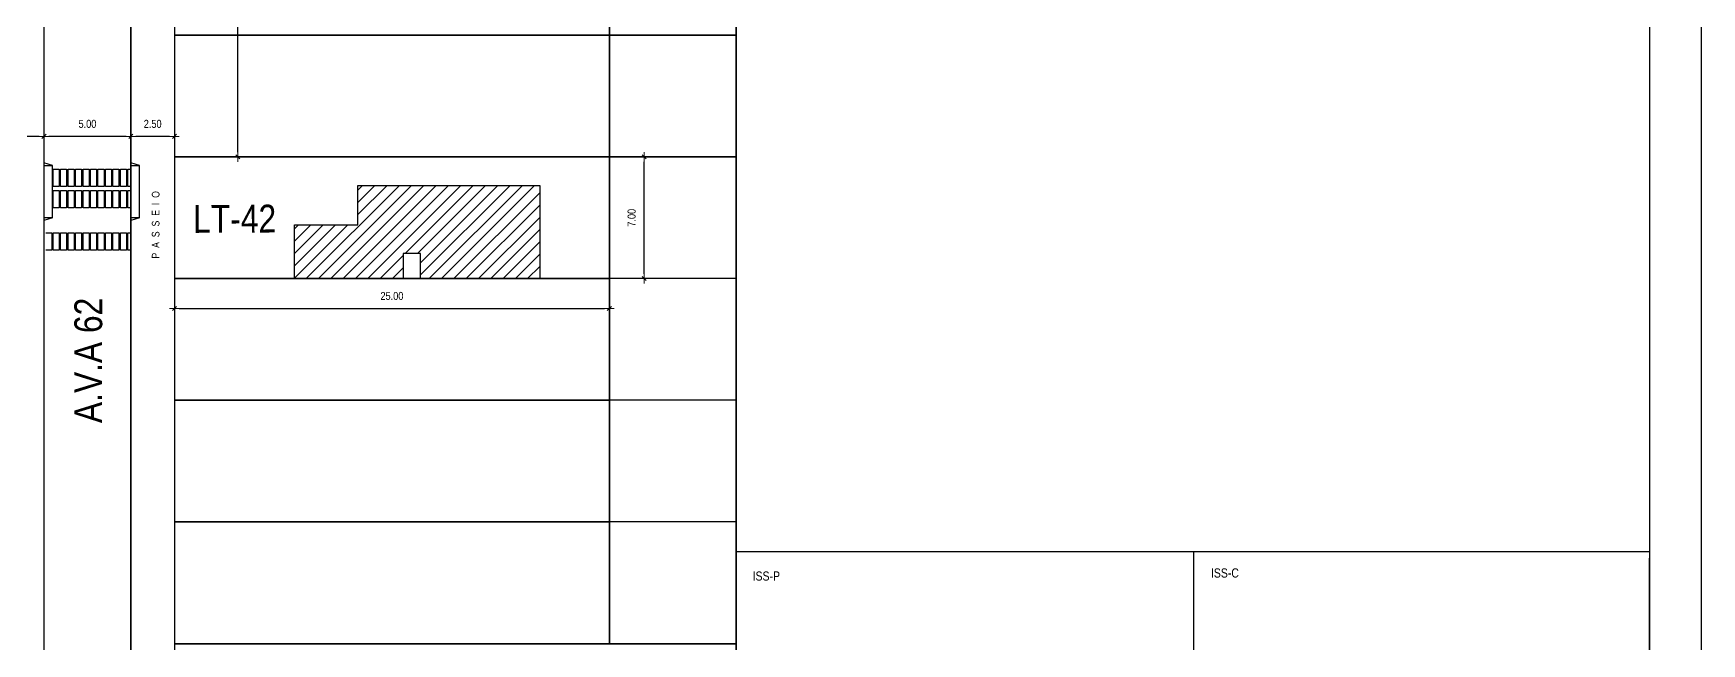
# Model space of a CAD drawing. Extents: x -415 to -176, y -135 to 749.
# Drawn here: x -369.77 to -345.8, y 724.38 to 733.16 of the extents above; entities that cross this region are included whole.
import ezdxf
from ezdxf.enums import TextEntityAlignment as Align

# ---------------------------------------------------------------- set-up
doc = ezdxf.new("R2010")
doc.units = 0
doc.header["$MEASUREMENT"] = 0
doc.header["$PDSIZE"] = -5
doc.linetypes.add('CONTINUO', pattern=[0])
doc.layers.get('0').update_dxf_attribs({"linetype": 'CONTINUOUS'})
doc.layers.get('Defpoints').update_dxf_attribs({"linetype": 'CONTINUOUS'})
for name, color, linetype in [('AR-ALV', 5, 'CONTINUOUS'), ('Bra-Rua Calçadas', 1, 'CONTINUOUS'), ('COTA', 7, 'CONTINUOUS'), ('Lotes', 2, 'CONTINUOUS')]:
    doc.layers.add(name, color=color, linetype=linetype)
doc.layers.add('E-Pen-C', color=4, linetype='CONTINUOUS', lineweight=15)
doc.layers.add('E-Pen-G', color=3, linetype='CONTINUOUS', lineweight=30)
doc.styles.add('F2', font='swissc.ttf')
doc.dimstyles.new('DIMENSION-1', dxfattribs={"dimtxt": 0.11, "dimasz": 0.07, "dimexe": 1, "dimexo": 0, "dimgap": 0.12, "dimtad": 1, "dimzin": 7, "dimdsep": 46, "dimtxsty": 'F2', "dimblk1": 'TRACO', "dimblk2": 'TRACO', "dimsah": 1, "dimcen": 1, "dimse1": 1, "dimse2": 1, "dimclrd": 256, "dimclre": 256, "dimclrt": 6, "dimadec": 0, "dimazin": 0, "dimtfac": 1, "dimtix": 1, "dimtmove": 2, "dimatfit": 3, "dimldrblk": 'TRACO', "dimfxl": 1, "dimtolj": 1, "dimtzin": 0, "dimarcsym": 0})

# ---------------------------------------------------------------- blocks, each defined once
blk = doc.blocks.new('TRACO')
at = {"layer": 'E-Pen-C'}
for p, q in [((-1, 0), (1, 0)), ((0, 1), (0, -1))]:
    blk.add_line(p, q, dxfattribs=at)
at = {"layer": 'E-Pen-G'}
blk.add_line((-0.42, -0.42), (0.42, 0.42), dxfattribs=at)
blk = doc.blocks.new('*D502')
at = {"color": 4, "lineweight": -2}
blk.add_line((-367.816, 731.679), (-368.301, 731.679), dxfattribs=at)
at = {"layer": 'Defpoints', "color": 0, "linetype": 'Continuous'}
for p in [(-368.371, 732.074), (-367.746, 732.074), (-368.371, 731.679)]:
    blk.add_point(p, dxfattribs=at)
at = {"color": 4, "linetype": 'Continuous', "lineweight": -2, "xscale": 0.07, "yscale": 0.07, "zscale": 0.07, "rotation": 180}
blk.add_blockref('TRACO', (-368.371, 731.679), dxfattribs=at)
at = {"color": 4, "linetype": 'Continuous', "lineweight": -2, "xscale": 0.07, "yscale": 0.07, "zscale": 0.07}
blk.add_blockref('TRACO', (-367.746, 731.679), dxfattribs=at)
at = {"color": 4, "linetype": 'Continuous', "insert": (-368.059, 731.858), "char_height": 0.115, "attachment_point": 5, "style": 'F2'}
blk.add_mtext('\\A1;2.50', dxfattribs=at)
blk = doc.blocks.new('*D503')
at = {"color": 4, "lineweight": -2}
blk.add_line((-368.441, 731.679), (-369.551, 731.679), dxfattribs=at)
at = {"layer": 'Defpoints', "color": 0, "linetype": 'Continuous'}
for p in [(-368.371, 732.074), (-369.621, 731.679), (-369.621, 731.679)]:
    blk.add_point(p, dxfattribs=at)
at = {"color": 4, "linetype": 'Continuous', "lineweight": -2, "xscale": 0.07, "yscale": 0.07, "zscale": 0.07, "rotation": 180}
blk.add_blockref('TRACO', (-369.621, 731.679), dxfattribs=at)
at = {"color": 4, "linetype": 'Continuous', "lineweight": -2, "xscale": 0.07, "yscale": 0.07, "zscale": 0.07}
blk.add_blockref('TRACO', (-368.371, 731.679), dxfattribs=at)
at = {"color": 4, "linetype": 'Continuous', "insert": (-368.996, 731.858), "char_height": 0.115, "attachment_point": 5, "style": 'F2'}
blk.add_mtext('\\A1;5.00', dxfattribs=at)
blk = doc.blocks.new('*D504')
at = {"color": 4, "lineweight": -2}
blk.add_line((-369.691, 731.679), (-371.551, 731.679), dxfattribs=at)
at = {"layer": 'Defpoints', "color": 0, "linetype": 'Continuous'}
for p in [(-371.621, 731.679), (-369.621, 731.679), (-371.621, 731.625)]:
    blk.add_point(p, dxfattribs=at)
at = {"color": 4, "linetype": 'Continuous', "lineweight": -2, "xscale": 0.07, "yscale": 0.07, "zscale": 0.07, "rotation": 180}
blk.add_blockref('TRACO', (-371.621, 731.679), dxfattribs=at)
at = {"color": 4, "linetype": 'Continuous', "lineweight": -2, "xscale": 0.07, "yscale": 0.07, "zscale": 0.07}
blk.add_blockref('TRACO', (-369.621, 731.679), dxfattribs=at)
at = {"color": 4, "linetype": 'Continuous', "insert": (-370.621, 731.858), "char_height": 0.115, "attachment_point": 5, "style": 'F2'}
blk.add_mtext('\\A1;8.00', dxfattribs=at)
blk = doc.blocks.new('*D507')
at = {"color": 4, "lineweight": -2}
blk.add_line((-367.676, 729.204), (-361.566, 729.204), dxfattribs=at)
at = {"layer": 'Defpoints', "color": 0, "linetype": 'Continuous'}
for p in [(-367.746, 729.633), (-361.496, 729.633), (-361.496, 729.204)]:
    blk.add_point(p, dxfattribs=at)
at = {"color": 4, "linetype": 'Continuous', "lineweight": -2, "xscale": 0.07, "yscale": 0.07, "zscale": 0.07, "rotation": 180}
blk.add_blockref('TRACO', (-367.746, 729.204), dxfattribs=at)
at = {"color": 4, "linetype": 'Continuous', "lineweight": -2, "xscale": 0.07, "yscale": 0.07, "zscale": 0.07}
blk.add_blockref('TRACO', (-361.496, 729.204), dxfattribs=at)
at = {"color": 4, "linetype": 'Continuous', "insert": (-364.621, 729.383), "char_height": 0.115, "attachment_point": 5, "style": 'F2'}
blk.add_mtext('\\A1;25.00', dxfattribs=at)
blk = doc.blocks.new('*D508')
at = {"color": 4, "lineweight": -2}
blk.add_line((-360.997, 729.703), (-360.997, 731.313), dxfattribs=at)
at = {"layer": 'Defpoints', "color": 0, "linetype": 'Continuous'}
for p in [(-361.496, 731.383), (-360.997, 731.383), (-361.496, 729.633)]:
    blk.add_point(p, dxfattribs=at)
at = {"color": 4, "linetype": 'Continuous', "lineweight": -2, "xscale": 0.07, "yscale": 0.07, "zscale": 0.07}
for p, rotation in [((-360.997, 731.383), 90), ((-360.997, 729.633), 270)]:
    blk.add_blockref('TRACO', p, dxfattribs=dict(at, rotation=rotation))
at = {"color": 4, "linetype": 'Continuous', "insert": (-361.176, 730.508), "char_height": 0.115, "attachment_point": 5, "rotation": 90, "style": 'F2'}
blk.add_mtext('\\A1;7.00', dxfattribs=at)
blk = doc.blocks.new('*D510')
at = {"color": 4, "lineweight": -2}
blk.add_line((-366.836, 731.453), (-366.836, 741.063), dxfattribs=at)
at = {"layer": 'Defpoints', "color": 0, "linetype": 'Continuous'}
for p in [(-367.746, 741.133), (-366.836, 741.133), (-367.746, 731.383)]:
    blk.add_point(p, dxfattribs=at)
at = {"color": 4, "linetype": 'Continuous', "lineweight": -2, "xscale": 0.07, "yscale": 0.07, "zscale": 0.07}
for p, rotation in [((-366.836, 741.133), 90), ((-366.836, 731.383), 270)]:
    blk.add_blockref('TRACO', p, dxfattribs=dict(at, rotation=rotation))
at = {"color": 4, "linetype": 'Continuous', "insert": (-367.015, 736.258), "char_height": 0.115, "attachment_point": 5, "rotation": 90, "style": 'F2'}
blk.add_mtext('\\A1;39.00', dxfattribs=at)

msp = doc.modelspace()

# ---------------------------------------------------------------- hatches: boundary and pattern name
at = {"linetype": 'Continuous'}
h = msp.add_hatch(dxfattribs=at)
h.set_pattern_fill('ANSI31', color=8, style=0)
h.paths.add_polyline_path([(-362.496, 730.971), (-362.496, 729.633), (-364.209, 729.633), (-364.209, 729.996), (-364.459, 729.996), (-364.459, 729.633), (-366.021, 729.633), (-366.021, 730.408), (-365.109, 730.408), (-365.109, 730.971)])

# ---------------------------------------------------------------- linework, layer by layer
at = {"color": 7, "linetype": 'Continuous'}
msp.add_line((-359.675, 725.707), (-359.675, 748.132), dxfattribs=at)
at = {"linetype": 'Continuous'}
msp.add_line((-359.676, 742.953), (-359.676, 725.707), dxfattribs=at)
at = {"color": 2, "linetype": 'Continuous'}
msp.add_line((-359.676, 725.707), (-346.55, 725.707), dxfattribs=at)
at = {"color": 5, "linetype": 'Continuous'}
msp.add_line((-346.55, 712.632), (-346.55, 725.615), dxfattribs=at)
at = {"color": 2}
msp.add_lwpolyline([(-414.88, 704.332), (-345.8, 704.332), (-345.8, 748.882), (-414.88, 748.882)], close=True, dxfattribs=at)
at = {"color": 5, "linetype": 'Continuous'}
msp.add_lwpolyline([(-413.005, 748.132), (-346.55, 748.132), (-346.55, 705.082), (-413.005, 705.082)], close=True, dxfattribs=at)
at = {"color": 2, "linetype": 'Continuous'}
msp.add_lwpolyline([(-359.674, 717.615), (-374.72, 717.615), (-374.72, 748.132), (-359.674, 748.132)], close=True, dxfattribs=at)
msp.add_lwpolyline([(-359.674, 717.615), (-374.72, 717.615), (-374.72, 748.132), (-359.674, 748.132)], close=True, dxfattribs=at)
at = {"color": 6, "linetype": 'Continuous'}
msp.add_lwpolyline([(-367.746, 731.383), (-367.746, 729.633), (-361.496, 729.633), (-361.496, 731.383)], close=True, dxfattribs=at)
at = {"color": 5, "linetype": 'Continuous', "flags": 128}
msp.add_lwpolyline([(-362.496, 730.971), (-362.496, 729.633), (-364.209, 729.633), (-364.209, 729.996), (-364.459, 729.996), (-364.459, 729.633), (-366.021, 729.633), (-366.021, 730.408), (-365.109, 730.408), (-365.109, 730.971), (-362.496, 730.971)], dxfattribs=at)
at = {"color": 2, "linetype": 'Continuous'}
for points in [[(-359.675, 712.632), (-359.675, 725.707), (-346.55, 725.707)], [(-353.098, 712.632), (-353.098, 725.707)]]:
    msp.add_lwpolyline(points, dxfattribs=at)
at = {"layer": 'AR-ALV', "color": 8, "linetype": 'Continuous'}
for p, q in [((-369.496, 731.258), (-369.621, 731.296)), ((-369.621, 731.258), (-369.496, 731.258)), ((-369.496, 730.508), (-369.496, 731.258)), ((-368.246, 731.258), (-368.371, 731.296)), ((-368.371, 731.258), (-368.246, 731.258)), ((-368.246, 730.508), (-368.246, 731.258))]:
    msp.add_line(p, q, dxfattribs=at)
for points in [[(-369.403, 730.956), (-369.49, 730.956), (-369.49, 731.205), (-369.403, 731.205)], [(-369.295, 730.956), (-369.382, 730.956), (-369.382, 731.205), (-369.295, 731.205)], [(-369.188, 730.956), (-369.275, 730.956), (-369.275, 731.205), (-369.188, 731.205)], [(-369.08, 730.956), (-369.167, 730.956), (-369.167, 731.205), (-369.08, 731.205)], [(-368.973, 730.956), (-369.06, 730.956), (-369.06, 731.205), (-368.973, 731.205)], [(-368.865, 730.956), (-368.952, 730.956), (-368.952, 731.205), (-368.865, 731.205)], [(-368.758, 730.956), (-368.845, 730.956), (-368.845, 731.205), (-368.758, 731.205)], [(-368.65, 730.956), (-368.737, 730.956), (-368.737, 731.205), (-368.65, 731.205)], [(-368.543, 730.956), (-368.63, 730.956), (-368.63, 731.205), (-368.543, 731.205)], [(-368.435, 730.956), (-368.522, 730.956), (-368.522, 731.205), (-368.435, 731.205)], [(-369.403, 730.652), (-369.49, 730.652), (-369.49, 730.902), (-369.403, 730.902)], [(-369.295, 730.652), (-369.382, 730.652), (-369.382, 730.902), (-369.295, 730.902)], [(-369.188, 730.652), (-369.275, 730.652), (-369.275, 730.902), (-369.188, 730.902)], [(-369.08, 730.652), (-369.167, 730.652), (-369.167, 730.902), (-369.08, 730.902)], [(-368.973, 730.652), (-369.06, 730.652), (-369.06, 730.902), (-368.973, 730.902)], [(-368.865, 730.652), (-368.952, 730.652), (-368.952, 730.902), (-368.865, 730.902)], [(-368.758, 730.652), (-368.845, 730.652), (-368.845, 730.902), (-368.758, 730.902)], [(-368.65, 730.652), (-368.737, 730.652), (-368.737, 730.902), (-368.65, 730.902)], [(-368.543, 730.652), (-368.63, 730.652), (-368.63, 730.902), (-368.543, 730.902)], [(-368.435, 730.652), (-368.522, 730.652), (-368.522, 730.902), (-368.435, 730.902)], [(-369.403, 730.042), (-369.49, 730.042), (-369.49, 730.292), (-369.403, 730.292)], [(-369.295, 730.042), (-369.382, 730.042), (-369.382, 730.292), (-369.295, 730.292)], [(-369.188, 730.042), (-369.275, 730.042), (-369.275, 730.292), (-369.188, 730.292)], [(-369.08, 730.042), (-369.167, 730.042), (-369.167, 730.292), (-369.08, 730.292)], [(-368.973, 730.042), (-369.06, 730.042), (-369.06, 730.292), (-368.973, 730.292)], [(-368.865, 730.042), (-368.952, 730.042), (-368.952, 730.292), (-368.865, 730.292)], [(-368.758, 730.042), (-368.845, 730.042), (-368.845, 730.292), (-368.758, 730.292)], [(-368.65, 730.042), (-368.737, 730.042), (-368.737, 730.292), (-368.65, 730.292)], [(-368.543, 730.042), (-368.63, 730.042), (-368.63, 730.292), (-368.543, 730.292)], [(-368.435, 730.042), (-368.522, 730.042), (-368.522, 730.292), (-368.435, 730.292)]]:
    msp.add_lwpolyline(points, close=True, dxfattribs=at)
for points in [[(-368.371, 730.956), (-368.415, 730.956), (-368.415, 731.205), (-368.371, 731.205)], [(-368.371, 730.652), (-368.415, 730.652), (-368.415, 730.902), (-368.371, 730.902)], [(-369.596, 730.292), (-369.51, 730.292), (-369.51, 730.042), (-369.596, 730.042)], [(-368.371, 730.042), (-368.415, 730.042), (-368.415, 730.292), (-368.371, 730.292)]]:
    msp.add_lwpolyline(points, dxfattribs=at)
at = {"layer": 'Bra-Rua Calçadas', "color": 4}
for p, q in [((-369.621, 740.258), (-369.621, 717.615)), ((-369.621, 740.258), (-369.621, 717.615)), ((-369.621, 740.258), (-369.621, 717.615)), ((-368.371, 740.258), (-368.371, 717.615)), ((-368.371, 740.258), (-368.371, 717.615))]:
    msp.add_line(p, q, dxfattribs=at)
at = {"layer": 'Bra-Rua Calçadas', "color": 8}
for p, q in [((-361.496, 733.133), (-361.496, 734.883)), ((-361.496, 734.883), (-361.496, 733.133)), ((-361.496, 733.133), (-361.496, 734.883)), ((-361.496, 734.883), (-361.496, 733.133)), ((-361.496, 733.133), (-361.496, 734.883)), ((-361.496, 733.133), (-367.746, 733.133)), ((-367.746, 733.133), (-361.496, 733.133)), ((-361.496, 733.133), (-367.746, 733.133)), ((-367.746, 733.133), (-361.496, 733.133)), ((-359.674, 733.133), (-367.746, 733.133)), ((-361.496, 733.133), (-367.746, 733.133)), ((-367.746, 733.133), (-361.496, 733.133)), ((-361.496, 731.383), (-361.496, 733.133)), ((-361.496, 733.133), (-359.674, 733.133)), ((-361.496, 733.133), (-361.496, 731.383)), ((-361.496, 731.383), (-361.496, 733.133)), ((-359.674, 733.133), (-361.496, 733.133)), ((-361.496, 733.133), (-359.674, 733.133)), ((-359.674, 733.133), (-361.496, 733.133)), ((-361.496, 733.133), (-361.496, 731.383)), ((-361.496, 731.383), (-361.496, 733.133)), ((-361.496, 731.383), (-367.746, 731.383)), ((-367.746, 731.383), (-361.496, 731.383)), ((-359.674, 731.383), (-367.746, 731.383)), ((-367.746, 731.383), (-361.496, 731.383)), ((-361.496, 731.383), (-367.746, 731.383)), ((-361.496, 731.383), (-367.746, 731.383)), ((-367.746, 731.383), (-361.496, 731.383)), ((-361.496, 729.633), (-361.496, 731.383)), ((-361.496, 731.383), (-359.674, 731.383)), ((-359.674, 731.383), (-361.496, 731.383)), ((-361.496, 731.383), (-361.496, 729.633)), ((-361.496, 729.633), (-361.496, 731.383)), ((-361.496, 731.383), (-359.674, 731.383)), ((-361.496, 729.633), (-361.496, 731.383)), ((-361.496, 729.633), (-367.746, 729.633)), ((-367.746, 729.633), (-361.496, 729.633)), ((-367.746, 729.633), (-361.496, 729.633)), ((-361.496, 729.633), (-367.746, 729.633)), ((-361.496, 729.633), (-367.746, 729.633)), ((-367.746, 729.633), (-361.496, 729.633)), ((-361.496, 727.883), (-361.496, 729.633)), ((-361.496, 729.633), (-361.496, 727.883)), ((-359.674, 729.633), (-361.496, 729.633)), ((-361.496, 727.883), (-361.496, 729.633)), ((-361.496, 727.883), (-361.496, 729.633)), ((-367.746, 727.883), (-361.496, 727.883))]:
    msp.add_line(p, q, dxfattribs=at)
at = {"layer": 'Bra-Rua Calçadas', "color": 4}
for points in [[(-359.674, 741.758), (-368.121, 741.758, 0.414214), (-369.621, 740.258), (-369.621, 717.615)], [(-368.371, 717.615), (-368.371, 741.737, 0.365977), (-369.621, 740.258), (-369.621, 717.615)], [(-368.371, 717.615), (-368.371, 741.737, 0.365977), (-369.621, 740.258), (-369.621, 717.615)]]:
    msp.add_lwpolyline(points, format="xyb", dxfattribs=at)
at = {"layer": 'COTA', "color": 8, "linetype": 'Continuous'}
for p, q in [((-369.496, 730.508), (-369.621, 730.471)), ((-369.496, 730.508), (-369.621, 730.508)), ((-368.246, 730.508), (-368.371, 730.471)), ((-368.246, 730.508), (-368.371, 730.508))]:
    msp.add_line(p, q, dxfattribs=at)
at = {"layer": 'Lotes', "color": 6}
for p, q in [((-367.746, 734.883), (-367.746, 733.133)), ((-367.746, 733.133), (-367.746, 731.383)), ((-367.746, 731.383), (-367.746, 729.633)), ((-367.746, 729.633), (-367.746, 727.883)), ((-367.746, 727.883), (-367.746, 726.133)), ((-367.746, 726.133), (-367.746, 724.383)), ((-367.746, 724.383), (-367.746, 722.633))]:
    msp.add_line(p, q, dxfattribs=at)
at = {"layer": 'Lotes', "color": 8}
for p, q in [((-361.496, 727.883), (-367.746, 727.883)), ((-367.746, 727.883), (-361.496, 727.883)), ((-367.746, 727.883), (-361.496, 727.883)), ((-361.496, 727.883), (-367.746, 727.883)), ((-361.496, 727.883), (-367.746, 727.883)), ((-361.496, 726.133), (-361.496, 727.883)), ((-361.496, 726.133), (-361.496, 727.883)), ((-361.496, 726.133), (-367.746, 726.133)), ((-367.746, 726.133), (-361.496, 726.133)), ((-367.746, 726.133), (-361.496, 726.133)), ((-361.496, 726.133), (-367.746, 726.133)), ((-361.496, 726.133), (-367.746, 726.133)), ((-367.746, 726.133), (-361.496, 726.133)), ((-361.496, 724.383), (-361.496, 726.133)), ((-359.674, 726.133), (-361.496, 726.133)), ((-361.496, 726.133), (-361.496, 724.383)), ((-361.496, 724.383), (-361.496, 726.133)), ((-361.496, 724.383), (-367.746, 724.383)), ((-367.746, 724.383), (-361.496, 724.383)), ((-359.674, 724.383), (-367.746, 724.383)), ((-367.746, 724.383), (-361.496, 724.383)), ((-361.496, 724.383), (-367.746, 724.383)), ((-367.746, 724.383), (-361.496, 724.383)), ((-361.496, 724.383), (-367.746, 724.383)), ((-361.496, 724.383), (-359.674, 724.383))]:
    msp.add_line(p, q, dxfattribs=at)
at = {"layer": 'Lotes', "color": 8, "linetype": 'CONTINUO', "lineweight": -3}
for p, q in [((-361.496, 727.883), (-361.496, 726.133)), ((-361.496, 726.133), (-361.496, 727.883)), ((-361.496, 726.133), (-361.496, 724.383)), ((-361.496, 724.383), (-361.496, 726.133))]:
    msp.add_line(p, q, dxfattribs=at)
at = {"layer": 'Lotes', "color": 8, "lineweight": -3}
msp.add_line((-359.674, 727.883), (-361.496, 727.883), dxfattribs=at)

# ---------------------------------------------------------------- texts
at = {"color": 2, "linetype": 'Continuous', "style": 'F2'}
for s, p in [('ISS-C', (-352.651, 725.4)), ('ISS-P', (-359.241, 725.356))]:
    msp.add_text(s, height=0.1317, dxfattribs=at).set_placement(p, align=Align.MIDDLE)
at = {"layer": 'Lotes', "color": 7, "style": 'F2'}
msp.add_text('P  A  S  S  E  I  O', height=0.10972, rotation=90, dxfattribs=at).set_placement((-368.071, 729.921), align=Align.TOP_LEFT)
at = {"layer": 'Lotes', "color": 7, "extrusion": (-0.084509, 0.019113, 0.996239), "style": 'F2'}
msp.add_text('LT-42', height=0.4, rotation=102.9675, dxfattribs=at).set_placement((-631.567, -517.033, 44.976), align=Align.MIDDLE_CENTER)
at = {"layer": 'Lotes', "color": 7, "extrusion": (-0.019663, -0.084383, 0.996239), "style": 'F2'}
msp.add_text('A.V.A 62 ', height=0.4, rotation=102.9675, dxfattribs=at).set_placement((-524.689, 623.422, -54.21), align=Align.MIDDLE_CENTER)

# ---------------------------------------------------------------- dimensions: what is measured, and where the dimension line sits
at = {"color": 8, "linetype": 'Continuous'}
for base, p1, p2, text, override, picture, middle in [((-366.836, 741.133), (-367.746, 731.383), (-367.746, 741.133), '39.00', {"dimtxt": 0.115, "dimclrd": 4, "dimclrt": 4, "dimadec": 8, "dimfxl": 0.1, "dimfxlon": 1}, '*D510', (-367.015, 736.258)), ((-360.997, 731.383), (-361.496, 729.633), (-361.496, 731.383), '7.00', {"dimtxt": 0.115, "dimclrd": 4, "dimclrt": 4, "dimadec": 8, "dimfxl": 0.04, "dimfxlon": 1}, '*D508', (-361.176, 730.508))]:
    dim = msp.add_linear_dim(base=base, p1=p1, p2=p2, angle=90, text=text, dimstyle='DIMENSION-1', override=override, dxfattribs=at)
    dim.commit()
    dim.dimension.update_dxf_attribs({"geometry": picture, "text_midpoint": middle})
for base, p1, p2, text, picture, middle in [((-371.621, 731.679), (-369.621, 731.679), (-371.621, 731.625), '8.00', '*D504', (-370.621, 731.858)), ((-369.621, 731.679), (-368.371, 732.074), (-369.621, 731.679), '5.00', '*D503', (-368.996, 731.858)), ((-368.371, 731.679), (-367.746, 732.074), (-368.371, 732.074), '2.50', '*D502', (-368.059, 731.858)), ((-361.496, 729.204), (-367.746, 729.633), (-361.496, 729.633), '25.00', '*D507', (-364.621, 729.383))]:
    dim = msp.add_linear_dim(base=base, p1=p1, p2=p2, text=text, dimstyle='DIMENSION-1', override={"dimtxt": 0.115, "dimclrd": 4, "dimclrt": 4, "dimadec": 8, "dimfxl": 0.04, "dimfxlon": 1}, dxfattribs=at)
    dim.commit()
    dim.dimension.update_dxf_attribs({"geometry": picture, "text_midpoint": middle})

doc.saveas('drawing.dxf')
